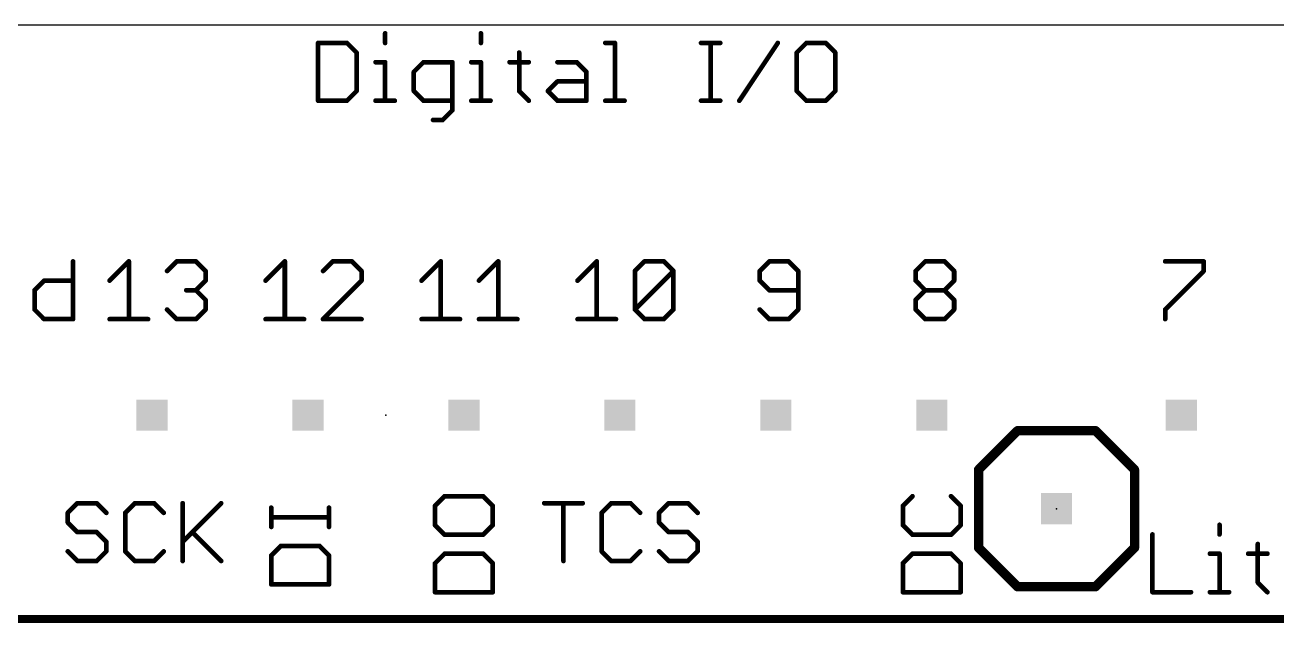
# Model space of a CAD drawing. Extents: x -6.2 to 68.6, y -7.7 to 53.3.
# Drawn here: x 26.89 to 47.28, y 43.61 to 53.34 of the extents above; entities that cross this region are included whole.
import ezdxf

# ---------------------------------------------------------------- set-up
doc = ezdxf.new("R2010")
doc.units = 0
for name, color, linetype in [('20', 53, 'CONTINUOUS'), ('21', 253, 'CONTINUOUS'), ('23', 53, 'CONTINUOUS'), ('51', 253, 'CONTINUOUS')]:
    doc.layers.add(name, color=color, linetype=linetype)

# ---------------------------------------------------------------- blocks, each defined once
blk = doc.blocks.new('RECT')
blk.add_solid([(-0.5, -0.5), (0.5, -0.5), (-0.5, 0.5), (0.5, 0.5)])

msp = doc.modelspace()

# ---------------------------------------------------------------- linework, layer by layer
at = {"layer": '20'}
msp.add_line((64.516, 53.34), (0, 53.34), dxfattribs=at)
at = {"layer": '21'}
for points, const_width in [([(32.7724, 53.2055, 1), (32.7343, 53.2055)], 0.0381), ([(34.3316, 53.2055, 1), (34.2935, 53.2055)], 0.0381), ([(31.6802, 53.0487, 1), (31.6421, 53.0487)], 0.0381), ([(31.6611, 53.0678, 1), (31.6611, 53.0297)], 0.0381), ([(32.1449, 53.0622, 1), (32.1179, 53.0352)], 0.0381), ([(32.1314, 53.0297, 1), (32.1314, 53.0678)], 0.0381), ([(32.7343, 53.0487, 1), (32.7724, 53.0487)], 0.0381), ([(34.2935, 53.0487, 1), (34.3316, 53.0487)], 0.0381), ([(36.3387, 53.0678, 1), (36.3387, 53.0297)], 0.0381), ([(36.5145, 53.0487, 1), (36.4764, 53.0487)], 0.0381), ([(36.4955, 53.0297, 1), (36.4955, 53.0678)], 0.0381), ([(37.8979, 53.0678, 1), (37.8979, 53.0297)], 0.0381), ([(38.0737, 53.0487, 1), (38.0356, 53.0487)], 0.0381), ([(38.2114, 53.0297, 1), (38.2114, 53.0678)], 0.0381), ([(39.1645, 53.0381, 1), (39.1328, 53.0593)], 0.0381), ([(39.6138, 53.0678, 1), (39.6138, 53.0297)], 0.0381), ([(39.6273, 53.0352, 1), (39.6004, 53.0622)], 0.0381), ([(39.9409, 53.0622, 1), (39.9139, 53.0352)], 0.0381), ([(39.9274, 53.0297, 1), (39.9274, 53.0678)], 0.0381), ([(32.3072, 52.8919, 1), (32.2691, 52.8919)], 0.0381), ([(32.2747, 52.8785, 1), (32.3016, 52.9054)], 0.0381), ([(34.9553, 52.8919, 1), (34.9172, 52.8919)], 0.0381), ([(39.4761, 52.8919, 1), (39.438, 52.8919)], 0.0381), ([(39.4436, 52.9054, 1), (39.4706, 52.8785)], 0.0381), ([(40.1032, 52.8919, 1), (40.0651, 52.8919)], 0.0381), ([(40.0707, 52.8785, 1), (40.0976, 52.9054)], 0.0381), ([(32.5966, 52.7542, 1), (32.5966, 52.7161)], 0.0381), ([(32.7724, 52.7352, 1), (32.7343, 52.7352)], 0.0381), ([(32.7534, 52.7161, 1), (32.7534, 52.7542)], 0.0381), ([(33.2393, 52.5784, 1), (33.2012, 52.5784)], 0.0381), ([(33.2068, 52.5919, 1), (33.2338, 52.5649)], 0.0381), ([(33.3771, 52.7542, 1), (33.3771, 52.7161)], 0.0381), ([(33.3905, 52.7217, 1), (33.3636, 52.7486)], 0.0381), ([(33.8664, 52.7352, 1), (33.8283, 52.7352)], 0.0381), ([(33.8474, 52.7161, 1), (33.8474, 52.7542)], 0.0381), ([(34.1558, 52.7542, 1), (34.1558, 52.7161)], 0.0381), ([(34.3316, 52.7352, 1), (34.2935, 52.7352)], 0.0381), ([(34.3126, 52.7161, 1), (34.3126, 52.7542)], 0.0381), ([(34.7795, 52.7542, 1), (34.7795, 52.7161)], 0.0381), ([(35.093, 52.7161, 1), (35.093, 52.7542)], 0.0381), ([(35.5599, 52.7542, 1), (35.5599, 52.7161)], 0.0381), ([(35.8869, 52.7486, 1), (35.86, 52.7217)], 0.0381), ([(35.8735, 52.7161, 1), (35.8735, 52.7542)], 0.0381), ([(36.0493, 52.5784, 1), (36.0112, 52.5784)], 0.0381), ([(36.0168, 52.5649, 1), (36.0437, 52.5919)], 0.0381), ([(35.5599, 52.4407, 1), (35.5599, 52.4026)], 0.0381), ([(35.5734, 52.4082, 1), (35.5465, 52.4351)], 0.0381), ([(36.0302, 52.4026, 1), (36.0302, 52.4407)], 0.0381), ([(32.2691, 52.2649, 1), (32.3072, 52.2649)], 0.0381), ([(32.3016, 52.2514, 1), (32.2747, 52.2783)], 0.0381), ([(33.2338, 52.2783, 1), (33.2068, 52.2514)], 0.0381), ([(33.2012, 52.2649, 1), (33.2393, 52.2649)], 0.0381), ([(34.9497, 52.2783, 1), (34.9228, 52.2514)], 0.0381), ([(34.9172, 52.2649, 1), (34.9553, 52.2649)], 0.0381), ([(35.4166, 52.2783, 1), (35.3897, 52.2514)], 0.0381), ([(35.3897, 52.2783, 1), (35.4166, 52.2514)], 0.0381), ([(39.4706, 52.2783, 1), (39.4436, 52.2514)], 0.0381), ([(39.438, 52.2649, 1), (39.4761, 52.2649)], 0.0381), ([(40.0651, 52.2649, 1), (40.1032, 52.2649)], 0.0381), ([(40.0976, 52.2514, 1), (40.0707, 52.2783)], 0.0381), ([(31.6611, 52.1272, 1), (31.6611, 52.0891)], 0.0381), ([(31.6421, 52.1081, 1), (31.6802, 52.1081)], 0.0381), ([(32.1179, 52.1216, 1), (32.1449, 52.0946)], 0.0381), ([(32.1314, 52.0891, 1), (32.1314, 52.1272)], 0.0381), ([(32.5966, 52.1272, 1), (32.5966, 52.0891)], 0.0381), ([(32.7343, 52.1081, 1), (32.7724, 52.1081)], 0.0381), ([(32.9102, 52.0891, 1), (32.9102, 52.1272)], 0.0381), ([(33.3771, 52.1272, 1), (33.3771, 52.0891)], 0.0381), ([(33.3636, 52.0946, 1), (33.3905, 52.1216)], 0.0381), ([(33.8474, 52.0891, 1), (33.8474, 52.1272)], 0.0381), ([(34.1558, 52.1272, 1), (34.1558, 52.0891)], 0.0381), ([(34.2935, 52.1081, 1), (34.3316, 52.1081)], 0.0381), ([(34.4693, 52.0891, 1), (34.4693, 52.1272)], 0.0381), ([(35.0796, 52.0946, 1), (35.1065, 52.1216)], 0.0381), ([(35.5599, 52.1272, 1), (35.5599, 52.0891)], 0.0381), ([(35.5465, 52.0946, 1), (35.5734, 52.1216)], 0.0381), ([(36.0112, 52.1081, 1), (36.0493, 52.1081)], 0.0381), ([(36.0302, 52.0891, 1), (36.0302, 52.1272)], 0.0381), ([(36.3387, 52.1272, 1), (36.3387, 52.0891)], 0.0381), ([(36.4764, 52.1081, 1), (36.5145, 52.1081)], 0.0381), ([(36.6522, 52.0891, 1), (36.6522, 52.1272)], 0.0381), ([(37.8979, 52.1272, 1), (37.8979, 52.0891)], 0.0381), ([(38.0356, 52.1081, 1), (38.0737, 52.1081)], 0.0381), ([(38.2114, 52.0891, 1), (38.2114, 52.1272)], 0.0381), ([(38.5057, 52.1187, 1), (38.5374, 52.0975)], 0.0381), ([(39.6138, 52.1272, 1), (39.6138, 52.0891)], 0.0381), ([(39.6004, 52.0946, 1), (39.6273, 52.1216)], 0.0381), ([(39.9139, 52.1216, 1), (39.9409, 52.0946)], 0.0381), ([(39.9274, 52.0891, 1), (39.9274, 52.1272)], 0.0381), ([(33.5338, 51.8136, 1), (33.5338, 51.7755)], 0.0381), ([(33.6771, 51.808, 1), (33.7041, 51.7811)], 0.0381), ([(33.6906, 51.7755, 1), (33.6906, 51.8136)], 0.0381), ([(33.8283, 51.9513, 1), (33.8664, 51.9513)], 0.0381), ([(33.8608, 51.9379, 1), (33.8339, 51.9648)], 0.0381), ([(27.6887, 49.4927, 1), (27.6506, 49.4927)], 0.0381), ([(28.5986, 49.4927, 1), (28.5605, 49.4927)], 0.0381), ([(28.5931, 49.4792, 1), (28.5661, 49.5062)], 0.0381), ([(29.1881, 49.3494, 1), (29.2151, 49.3225)], 0.0381), ([(29.3583, 49.5118, 1), (29.3583, 49.4737)], 0.0381), ([(29.3718, 49.4792, 1), (29.3449, 49.5062)], 0.0381), ([(29.6854, 49.5062, 1), (29.6584, 49.4792)], 0.0381), ([(29.6719, 49.4737, 1), (29.6719, 49.5118)], 0.0381), ([(29.8477, 49.3359, 1), (29.8096, 49.3359)], 0.0381), ([(29.8152, 49.3225, 1), (29.8421, 49.3494)], 0.0381), ([(31.1386, 49.4927, 1), (31.1005, 49.4927)], 0.0381), ([(31.1331, 49.4792, 1), (31.1061, 49.5062)], 0.0381), ([(31.7281, 49.3494, 1), (31.7551, 49.3225)], 0.0381), ([(31.8983, 49.5118, 1), (31.8983, 49.4737)], 0.0381), ([(31.9118, 49.4792, 1), (31.8849, 49.5062)], 0.0381), ([(32.2254, 49.5062, 1), (32.1984, 49.4792)], 0.0381), ([(32.2119, 49.4737, 1), (32.2119, 49.5118)], 0.0381), ([(32.3877, 49.3359, 1), (32.3496, 49.3359)], 0.0381), ([(32.3552, 49.3225, 1), (32.3821, 49.3494)], 0.0381), ([(33.6786, 49.4927, 1), (33.6405, 49.4927)], 0.0381), ([(33.6731, 49.4792, 1), (33.6461, 49.5062)], 0.0381), ([(34.6142, 49.4927, 1), (34.5761, 49.4927)], 0.0381), ([(34.6086, 49.4792, 1), (34.5816, 49.5062)], 0.0381), ([(36.2186, 49.4927, 1), (36.1805, 49.4927)], 0.0381), ([(36.2131, 49.4792, 1), (36.1861, 49.5062)], 0.0381), ([(36.8406, 49.3359, 1), (36.8025, 49.3359)], 0.0381), ([(36.8081, 49.3494, 1), (36.8351, 49.3225)], 0.0381), ([(36.9783, 49.5118, 1), (36.9783, 49.4737)], 0.0381), ([(36.9918, 49.4792, 1), (36.9649, 49.5062)], 0.0381), ([(37.3054, 49.5062, 1), (37.2784, 49.4792)], 0.0381), ([(37.2919, 49.4737, 1), (37.2919, 49.5118)], 0.0381), ([(37.4677, 49.3359, 1), (37.4296, 49.3359)], 0.0381), ([(37.4621, 49.3225, 1), (37.4352, 49.3494)], 0.0381), ([(37.4352, 49.3225, 1), (37.4621, 49.3494)], 0.0381), ([(38.8726, 49.3359, 1), (38.8345, 49.3359)], 0.0381), ([(38.8401, 49.3494, 1), (38.8671, 49.3225)], 0.0381), ([(39.0103, 49.5118, 1), (39.0103, 49.4737)], 0.0381), ([(39.0238, 49.4792, 1), (38.9969, 49.5062)], 0.0381), ([(39.3374, 49.5062, 1), (39.3104, 49.4792)], 0.0381), ([(39.3239, 49.4737, 1), (39.3239, 49.5118)], 0.0381), ([(39.4997, 49.3359, 1), (39.4616, 49.3359)], 0.0381), ([(39.4672, 49.3225, 1), (39.4941, 49.3494)], 0.0381), ([(41.4126, 49.3359, 1), (41.3745, 49.3359)], 0.0381), ([(41.3801, 49.3494, 1), (41.4071, 49.3225)], 0.0381), ([(41.5503, 49.5118, 1), (41.5503, 49.4737)], 0.0381), ([(41.5638, 49.4792, 1), (41.5369, 49.5062)], 0.0381), ([(41.8774, 49.5062, 1), (41.8504, 49.4792)], 0.0381), ([(41.8639, 49.4737, 1), (41.8639, 49.5118)], 0.0381), ([(42.0397, 49.3359, 1), (42.0016, 49.3359)], 0.0381), ([(42.0072, 49.3225, 1), (42.0341, 49.3494)], 0.0381), ([(45.4576, 49.5118, 1), (45.4576, 49.4737)], 0.0381), ([(46.1037, 49.4927, 1), (46.0656, 49.4927)], 0.0381), ([(46.0656, 49.3359, 1), (46.1037, 49.3359)], 0.0381), ([(46.0981, 49.3225, 1), (46.0712, 49.3494)], 0.0381), ([(46.0847, 49.4737, 1), (46.0847, 49.5118)], 0.0381), ([(27.1993, 49.1982, 1), (27.1993, 49.1601)], 0.0381), ([(27.2128, 49.1657, 1), (27.1859, 49.1926)], 0.0381), ([(27.6697, 49.1601, 1), (27.6697, 49.1982)], 0.0381), ([(28.2526, 49.1926, 1), (28.2795, 49.1657)], 0.0381), ([(29.8096, 49.1792, 1), (29.8477, 49.1792)], 0.0381), ([(29.8421, 49.1657, 1), (29.8152, 49.1926)], 0.0381), ([(30.7926, 49.1926, 1), (30.8195, 49.1657)], 0.0381), ([(32.3496, 49.1792, 1), (32.3877, 49.1792)], 0.0381), ([(32.3821, 49.1657, 1), (32.3552, 49.1926)], 0.0381), ([(33.3326, 49.1926, 1), (33.3595, 49.1657)], 0.0381), ([(34.2681, 49.1926, 1), (34.2951, 49.1657)], 0.0381), ([(35.8726, 49.1926, 1), (35.8995, 49.1657)], 0.0381), ([(38.8345, 49.1792, 1), (38.8726, 49.1792)], 0.0381), ([(38.8671, 49.1926, 1), (38.8401, 49.1657)], 0.0381), ([(41.3745, 49.1792, 1), (41.4126, 49.1792)], 0.0381), ([(41.4071, 49.1926, 1), (41.3801, 49.1657)], 0.0381), ([(42.0016, 49.1792, 1), (42.0397, 49.1792)], 0.0381), ([(42.0341, 49.1657, 1), (42.0072, 49.1926)], 0.0381), ([(27.0616, 49.0224, 1), (27.0235, 49.0224)], 0.0381), ([(27.0291, 49.0359, 1), (27.0561, 49.0089)], 0.0381), ([(29.5151, 49.0415, 1), (29.5151, 49.0034)], 0.0381), ([(29.6854, 49.0359, 1), (29.6584, 49.0089)], 0.0381), ([(29.6584, 49.0359, 1), (29.6854, 49.0089)], 0.0381), ([(29.6719, 49.0034, 1), (29.6719, 49.0415)], 0.0381), ([(39.0103, 49.0415, 1), (39.0103, 49.0034)], 0.0381), ([(38.9969, 49.0089, 1), (39.0238, 49.0359)], 0.0381), ([(39.4807, 49.0034, 1), (39.4807, 49.0415)], 0.0381), ([(41.5503, 49.0415, 1), (41.5503, 49.0034)], 0.0381), ([(41.5638, 49.0089, 1), (41.5369, 49.0359)], 0.0381), ([(41.5369, 49.0089, 1), (41.5638, 49.0359)], 0.0381), ([(41.8774, 49.0359, 1), (41.8504, 49.0089)], 0.0381), ([(41.8504, 49.0359, 1), (41.8774, 49.0089)], 0.0381), ([(41.8639, 49.0034, 1), (41.8639, 49.0415)], 0.0381), ([(27.0561, 48.7223, 1), (27.0291, 48.6954)], 0.0381), ([(29.2151, 48.7223, 1), (29.1881, 48.6954)], 0.0381), ([(29.8477, 48.8656, 1), (29.8096, 48.8656)], 0.0381), ([(29.8152, 48.8522, 1), (29.8421, 48.8791)], 0.0381), ([(29.8421, 48.6954, 1), (29.8152, 48.7223)], 0.0381), ([(36.8351, 48.7223, 1), (36.8081, 48.6954)], 0.0381), ([(36.8081, 48.7223, 1), (36.8351, 48.6954)], 0.0381), ([(37.4621, 48.6954, 1), (37.4352, 48.7223)], 0.0381), ([(38.8671, 48.7223, 1), (38.8401, 48.6954)], 0.0381), ([(39.4941, 48.6954, 1), (39.4672, 48.7223)], 0.0381), ([(41.4126, 48.8656, 1), (41.3745, 48.8656)], 0.0381), ([(41.3801, 48.8791, 1), (41.4071, 48.8522)], 0.0381), ([(41.4071, 48.7223, 1), (41.3801, 48.6954)], 0.0381), ([(42.0397, 48.8656, 1), (42.0016, 48.8656)], 0.0381), ([(42.0072, 48.8522, 1), (42.0341, 48.8791)], 0.0381), ([(42.0341, 48.6954, 1), (42.0072, 48.7223)], 0.0381), ([(45.4766, 48.7089, 1), (45.4385, 48.7089)], 0.0381), ([(45.4441, 48.7223, 1), (45.4711, 48.6954)], 0.0381), ([(27.0235, 48.7089, 1), (27.0616, 48.7089)], 0.0381), ([(27.1993, 48.5712, 1), (27.1993, 48.5331)], 0.0381), ([(27.1859, 48.5386, 1), (27.2128, 48.5656)], 0.0381), ([(27.6506, 48.5521, 1), (27.6887, 48.5521)], 0.0381), ([(27.6697, 48.5331, 1), (27.6697, 48.5712)], 0.0381), ([(28.2661, 48.5712, 1), (28.2661, 48.5331)], 0.0381), ([(28.5605, 48.5521, 1), (28.5986, 48.5521)], 0.0381), ([(28.8931, 48.5331, 1), (28.8931, 48.5712)], 0.0381), ([(29.3583, 48.5712, 1), (29.3583, 48.5331)], 0.0381), ([(29.3449, 48.5386, 1), (29.3718, 48.5656)], 0.0381), ([(29.6584, 48.5656, 1), (29.6854, 48.5386)], 0.0381), ([(29.6719, 48.5331, 1), (29.6719, 48.5712)], 0.0381), ([(29.8096, 48.7089, 1), (29.8477, 48.7089)], 0.0381), ([(30.8061, 48.5712, 1), (30.8061, 48.5331)], 0.0381), ([(31.1005, 48.5521, 1), (31.1386, 48.5521)], 0.0381), ([(31.4331, 48.5331, 1), (31.4331, 48.5712)], 0.0381), ([(31.7416, 48.5712, 1), (31.7416, 48.5331)], 0.0381), ([(31.7281, 48.5656, 1), (31.7551, 48.5386)], 0.0381), ([(32.3687, 48.5331, 1), (32.3687, 48.5712)], 0.0381), ([(33.3461, 48.5712, 1), (33.3461, 48.5331)], 0.0381), ([(33.6405, 48.5521, 1), (33.6786, 48.5521)], 0.0381), ([(33.9731, 48.5331, 1), (33.9731, 48.5712)], 0.0381), ([(34.2816, 48.5712, 1), (34.2816, 48.5331)], 0.0381), ([(34.5761, 48.5521, 1), (34.6142, 48.5521)], 0.0381), ([(34.9087, 48.5331, 1), (34.9087, 48.5712)], 0.0381), ([(35.8861, 48.5712, 1), (35.8861, 48.5331)], 0.0381), ([(36.1805, 48.5521, 1), (36.2186, 48.5521)], 0.0381), ([(36.5131, 48.5331, 1), (36.5131, 48.5712)], 0.0381), ([(36.8025, 48.7089, 1), (36.8406, 48.7089)], 0.0381), ([(36.9783, 48.5712, 1), (36.9783, 48.5331)], 0.0381), ([(36.9649, 48.5386, 1), (36.9918, 48.5656)], 0.0381), ([(37.2784, 48.5656, 1), (37.3054, 48.5386)], 0.0381), ([(37.2919, 48.5331, 1), (37.2919, 48.5712)], 0.0381), ([(37.4296, 48.7089, 1), (37.4677, 48.7089)], 0.0381), ([(39.0103, 48.5712, 1), (39.0103, 48.5331)], 0.0381), ([(38.9969, 48.5386, 1), (39.0238, 48.5656)], 0.0381), ([(39.3104, 48.5656, 1), (39.3374, 48.5386)], 0.0381), ([(39.3239, 48.5331, 1), (39.3239, 48.5712)], 0.0381), ([(39.4616, 48.7089, 1), (39.4997, 48.7089)], 0.0381), ([(41.3745, 48.7089, 1), (41.4126, 48.7089)], 0.0381), ([(41.5503, 48.5712, 1), (41.5503, 48.5331)], 0.0381), ([(41.5369, 48.5386, 1), (41.5638, 48.5656)], 0.0381), ([(41.8504, 48.5656, 1), (41.8774, 48.5386)], 0.0381), ([(41.8639, 48.5331, 1), (41.8639, 48.5712)], 0.0381), ([(42.0016, 48.7089, 1), (42.0397, 48.7089)], 0.0381), ([(45.4385, 48.5521, 1), (45.4766, 48.5521)], 0.0381), ([(43.053, 46.7741, 1), (43.053, 46.6979)], 0.0762), ([(43.0799, 46.7091, 1), (43.0261, 46.7629)], 0.0762), ([(44.3499, 46.7629, 1), (44.2961, 46.7091)], 0.0762), ([(44.323, 46.6979, 1), (44.323, 46.7741)], 0.0762), ([(42.4561, 46.101, 1), (42.3799, 46.101)], 0.0762), ([(42.3911, 46.1279, 1), (42.4449, 46.0741)], 0.0762), ([(44.9961, 46.101, 1), (44.9199, 46.101)], 0.0762), ([(44.9311, 46.0741, 1), (44.9849, 46.1279)], 0.0762), ([(33.7221, 45.6887, 1), (33.7221, 45.6506)], 0.0381), ([(33.7355, 45.6562, 1), (33.7086, 45.6832)], 0.0381), ([(34.3626, 45.6832, 1), (34.3357, 45.6562)], 0.0381), ([(34.3491, 45.6506, 1), (34.3491, 45.6887)], 0.0381), ([(41.3555, 45.6562, 1), (41.3286, 45.6832)], 0.0381), ([(41.9826, 45.6832, 1), (41.9557, 45.6562)], 0.0381), ([(27.7413, 45.5748, 1), (27.7413, 45.5367)], 0.0381), ([(27.7548, 45.5422, 1), (27.7278, 45.5692)], 0.0381), ([(28.0683, 45.5692, 1), (28.0414, 45.5422)], 0.0381), ([(28.0548, 45.5367, 1), (28.0548, 45.5748)], 0.0381), ([(28.6768, 45.5748, 1), (28.6768, 45.5367)], 0.0381), ([(28.6903, 45.5422, 1), (28.6634, 45.5692)], 0.0381), ([(29.0038, 45.5692, 1), (28.9769, 45.5422)], 0.0381), ([(28.9904, 45.5367, 1), (28.9904, 45.5748)], 0.0381), ([(29.4746, 45.5557, 1), (29.4365, 45.5557)], 0.0381), ([(30.0961, 45.5422, 1), (30.0692, 45.5692)], 0.0381), ([(30.9173, 45.4832, 1), (30.8792, 45.4832)], 0.0381), ([(31.858, 45.4832, 1), (31.8199, 45.4832)], 0.0381), ([(33.5843, 45.5129, 1), (33.5462, 45.5129)], 0.0381), ([(33.5518, 45.5264, 1), (33.5788, 45.4994)], 0.0381), ([(34.525, 45.5129, 1), (34.4869, 45.5129)], 0.0381), ([(34.4924, 45.4994, 1), (34.5194, 45.5264)], 0.0381), ([(35.3441, 45.5748, 1), (35.3441, 45.5367)], 0.0381), ([(35.6767, 45.5557, 1), (35.6386, 45.5557)], 0.0381), ([(35.9712, 45.5367, 1), (35.9712, 45.5748)], 0.0381), ([(36.4364, 45.5748, 1), (36.4364, 45.5367)], 0.0381), ([(36.4499, 45.5422, 1), (36.4229, 45.5692)], 0.0381), ([(36.7634, 45.5692, 1), (36.7364, 45.5422)], 0.0381), ([(36.7499, 45.5367, 1), (36.7499, 45.5748)], 0.0381), ([(37.3719, 45.5748, 1), (37.3719, 45.5367)], 0.0381), ([(37.3854, 45.5422, 1), (37.3584, 45.5692)], 0.0381), ([(37.6989, 45.5692, 1), (37.672, 45.5422)], 0.0381), ([(37.6854, 45.5367, 1), (37.6854, 45.5748)], 0.0381), ([(41.2043, 45.5129, 1), (41.1662, 45.5129)], 0.0381), ([(41.1718, 45.5264, 1), (41.1988, 45.4994)], 0.0381), ([(42.145, 45.5129, 1), (42.1069, 45.5129)], 0.0381), ([(42.1124, 45.4994, 1), (42.1394, 45.5264)], 0.0381), ([(27.6036, 45.3989, 1), (27.5655, 45.3989)], 0.0381), ([(27.5711, 45.4124, 1), (27.598, 45.3855)], 0.0381), ([(27.598, 45.2556, 1), (27.5711, 45.2287)], 0.0381), ([(28.1981, 45.3855, 1), (28.2251, 45.4124)], 0.0381), ([(28.5391, 45.3989, 1), (28.501, 45.3989)], 0.0381), ([(28.5066, 45.4124, 1), (28.5335, 45.3855)], 0.0381), ([(29.1337, 45.3855, 1), (29.1606, 45.4124)], 0.0381), ([(30.8983, 45.3454, 1), (30.8983, 45.3073)], 0.0381), ([(31.8389, 45.3073, 1), (31.8389, 45.3454)], 0.0381), ([(36.2987, 45.3989, 1), (36.2606, 45.3989)], 0.0381), ([(36.2661, 45.4124, 1), (36.2931, 45.3855)], 0.0381), ([(36.8932, 45.3855, 1), (36.9202, 45.4124)], 0.0381), ([(37.2342, 45.3989, 1), (37.1961, 45.3989)], 0.0381), ([(37.2017, 45.4124, 1), (37.2286, 45.3855)], 0.0381), ([(37.2286, 45.2556, 1), (37.2017, 45.2287)], 0.0381), ([(37.8287, 45.3855, 1), (37.8557, 45.4124)], 0.0381), ([(27.5655, 45.2422, 1), (27.6036, 45.2422)], 0.0381), ([(27.7413, 45.1044, 1), (27.7413, 45.0663)], 0.0381), ([(27.7278, 45.0719, 1), (27.7548, 45.0989)], 0.0381), ([(28.0683, 45.0989, 1), (28.0414, 45.0719)], 0.0381), ([(28.0548, 45.0663, 1), (28.0548, 45.1044)], 0.0381), ([(29.6258, 45.0989, 1), (29.5989, 45.0719)], 0.0381), ([(30.8792, 45.1696, 1), (30.9173, 45.1696)], 0.0381), ([(31.8199, 45.1696, 1), (31.858, 45.1696)], 0.0381), ([(33.5462, 45.1994, 1), (33.5843, 45.1994)], 0.0381), ([(33.5788, 45.2129, 1), (33.5518, 45.1859)], 0.0381), ([(33.7221, 45.0617, 1), (33.7221, 45.0236)], 0.0381), ([(33.7086, 45.0291, 1), (33.7355, 45.0561)], 0.0381), ([(34.3357, 45.0561, 1), (34.3626, 45.0291)], 0.0381), ([(34.3491, 45.0236, 1), (34.3491, 45.0617)], 0.0381), ([(34.4869, 45.1994, 1), (34.525, 45.1994)], 0.0381), ([(34.5194, 45.1859, 1), (34.4924, 45.2129)], 0.0381), ([(37.1961, 45.2422, 1), (37.2342, 45.2422)], 0.0381), ([(37.3719, 45.1044, 1), (37.3719, 45.0663)], 0.0381), ([(37.3584, 45.0719, 1), (37.3854, 45.0989)], 0.0381), ([(37.6989, 45.0989, 1), (37.672, 45.0719)], 0.0381), ([(37.6854, 45.0663, 1), (37.6854, 45.1044)], 0.0381), ([(41.1988, 45.2129, 1), (41.1718, 45.1859)], 0.0381), ([(41.1662, 45.1994, 1), (41.2043, 45.1994)], 0.0381), ([(41.3421, 45.0617, 1), (41.3421, 45.0236)], 0.0381), ([(41.3286, 45.0291, 1), (41.3555, 45.0561)], 0.0381), ([(41.9557, 45.0561, 1), (41.9826, 45.0291)], 0.0381), ([(41.9691, 45.0236, 1), (41.9691, 45.0617)], 0.0381), ([(42.1069, 45.1994, 1), (42.145, 45.1994)], 0.0381), ([(42.1394, 45.1859, 1), (42.1124, 45.2129)], 0.0381), ([(45.2692, 45.0477, 1), (45.2311, 45.0477)], 0.0381), ([(46.3614, 45.2045, 1), (46.3233, 45.2045)], 0.0381), ([(46.3233, 45.0477, 1), (46.3614, 45.0477)], 0.0381), ([(28.2307, 44.9286, 1), (28.1926, 44.9286)], 0.0381), ([(28.1981, 44.9152, 1), (28.2251, 44.9421)], 0.0381), ([(29.4421, 44.9421, 1), (29.4691, 44.9152)], 0.0381), ([(31.0551, 44.8802, 1), (31.0551, 44.8421)], 0.0381), ([(31.0685, 44.8477, 1), (31.0416, 44.8746)], 0.0381), ([(31.6956, 44.8746, 1), (31.6687, 44.8477)], 0.0381), ([(31.6821, 44.8421, 1), (31.6821, 44.8802)], 0.0381), ([(37.8613, 44.9286, 1), (37.8232, 44.9286)], 0.0381), ([(37.8287, 44.9152, 1), (37.8557, 44.9421)], 0.0381), ([(42.3799, 44.831, 1), (42.4561, 44.831)], 0.0762), ([(42.4449, 44.8579, 1), (42.3911, 44.8041)], 0.0762), ([(44.9199, 44.831, 1), (44.9961, 44.831)], 0.0762), ([(44.9849, 44.8041, 1), (44.9311, 44.8579)], 0.0762), ([(46.9851, 44.8909, 1), (46.947, 44.8909)], 0.0381), ([(27.598, 44.7853, 1), (27.5711, 44.7584)], 0.0381), ([(27.7413, 44.6342, 1), (27.7413, 44.5961)], 0.0381), ([(28.0548, 44.5961, 1), (28.0548, 44.6342)], 0.0381), ([(28.1926, 44.7719, 1), (28.2307, 44.7719)], 0.0381), ([(28.2251, 44.7584, 1), (28.1981, 44.7853)], 0.0381), ([(28.5335, 44.7853, 1), (28.5066, 44.7584)], 0.0381), ([(28.501, 44.7719, 1), (28.5391, 44.7719)], 0.0381), ([(28.6768, 44.6342, 1), (28.6768, 44.5961)], 0.0381), ([(28.9904, 44.5961, 1), (28.9904, 44.6342)], 0.0381), ([(29.1606, 44.7584, 1), (29.1337, 44.7853)], 0.0381), ([(30.9173, 44.7044, 1), (30.8792, 44.7044)], 0.0381), ([(30.8848, 44.7179, 1), (30.9118, 44.6909)], 0.0381), ([(31.858, 44.7044, 1), (31.8199, 44.7044)], 0.0381), ([(31.8254, 44.6909, 1), (31.8524, 44.7179)], 0.0381), ([(33.7221, 44.7532, 1), (33.7221, 44.7151)], 0.0381), ([(33.7355, 44.7207, 1), (33.7086, 44.7476)], 0.0381), ([(34.3626, 44.7476, 1), (34.3357, 44.7207)], 0.0381), ([(34.3491, 44.7151, 1), (34.3491, 44.7532)], 0.0381), ([(36.2931, 44.7853, 1), (36.2661, 44.7584)], 0.0381), ([(36.2606, 44.7719, 1), (36.2987, 44.7719)], 0.0381), ([(36.4364, 44.6342, 1), (36.4364, 44.5961)], 0.0381), ([(36.7499, 44.5961, 1), (36.7499, 44.6342)], 0.0381), ([(36.9202, 44.7584, 1), (36.8932, 44.7853)], 0.0381), ([(37.2286, 44.7853, 1), (37.2017, 44.7584)], 0.0381), ([(37.3719, 44.6342, 1), (37.3719, 44.5961)], 0.0381), ([(37.6854, 44.5961, 1), (37.6854, 44.6342)], 0.0381), ([(37.8232, 44.7719, 1), (37.8613, 44.7719)], 0.0381), ([(37.8557, 44.7584, 1), (37.8287, 44.7853)], 0.0381), ([(41.3421, 44.7532, 1), (41.3421, 44.7151)], 0.0381), ([(41.3555, 44.7207, 1), (41.3286, 44.7476)], 0.0381), ([(41.9826, 44.7476, 1), (41.9557, 44.7207)], 0.0381), ([(41.9691, 44.7151, 1), (41.9691, 44.7532)], 0.0381), ([(46.1856, 44.7532, 1), (46.1856, 44.7151)], 0.0381), ([(46.3614, 44.7342, 1), (46.3233, 44.7342)], 0.0381), ([(46.3424, 44.7151, 1), (46.3424, 44.7532)], 0.0381), ([(46.8093, 44.7532, 1), (46.8093, 44.7151)], 0.0381), ([(47.1228, 44.7151, 1), (47.1228, 44.7532)], 0.0381), ([(27.7278, 44.6016, 1), (27.7548, 44.6286)], 0.0381), ([(28.0414, 44.6286, 1), (28.0683, 44.6016)], 0.0381), ([(28.6634, 44.6016, 1), (28.6903, 44.6286)], 0.0381), ([(28.9769, 44.6286, 1), (29.0038, 44.6016)], 0.0381), ([(29.4365, 44.6151, 1), (29.4746, 44.6151)], 0.0381), ([(30.0692, 44.6016, 1), (30.0961, 44.6286)], 0.0381), ([(33.5843, 44.5774, 1), (33.5462, 44.5774)], 0.0381), ([(33.5518, 44.5909, 1), (33.5788, 44.5639)], 0.0381), ([(34.525, 44.5774, 1), (34.4869, 44.5774)], 0.0381), ([(34.4924, 44.5639, 1), (34.5194, 44.5909)], 0.0381), ([(35.6386, 44.6151, 1), (35.6767, 44.6151)], 0.0381), ([(36.4229, 44.6016, 1), (36.4499, 44.6286)], 0.0381), ([(36.7364, 44.6286, 1), (36.7634, 44.6016)], 0.0381), ([(37.3584, 44.6016, 1), (37.3854, 44.6286)], 0.0381), ([(37.672, 44.6286, 1), (37.6989, 44.6016)], 0.0381), ([(41.2043, 44.5774, 1), (41.1662, 44.5774)], 0.0381), ([(41.1718, 44.5909, 1), (41.1988, 44.5639)], 0.0381), ([(42.145, 44.5774, 1), (42.1069, 44.5774)], 0.0381), ([(42.1124, 44.5639, 1), (42.1394, 44.5909)], 0.0381), ([(30.8983, 44.2532, 1), (30.8983, 44.2151)], 0.0381), ([(30.8792, 44.2341, 1), (30.9173, 44.2341)], 0.0381), ([(31.8199, 44.2341, 1), (31.858, 44.2341)], 0.0381), ([(31.8389, 44.2151, 1), (31.8389, 44.2532)], 0.0381), ([(43.053, 44.2341, 1), (43.053, 44.1579)], 0.0762), ([(43.0261, 44.1691, 1), (43.0799, 44.2229)], 0.0762), ([(44.2961, 44.2229, 1), (44.3499, 44.1691)], 0.0762), ([(44.323, 44.1579, 1), (44.323, 44.2341)], 0.0762), ([(46.9795, 44.2773, 1), (46.9526, 44.2504)], 0.0381), ([(46.947, 44.2639, 1), (46.9851, 44.2639)], 0.0381), ([(33.5462, 44.1071, 1), (33.5843, 44.1071)], 0.0381), ([(33.5653, 44.1262, 1), (33.5653, 44.0881)], 0.0381), ([(34.4869, 44.1071, 1), (34.525, 44.1071)], 0.0381), ([(34.5059, 44.0881, 1), (34.5059, 44.1262)], 0.0381), ([(41.1853, 44.1262, 1), (41.1853, 44.0881)], 0.0381), ([(41.1662, 44.1071, 1), (41.2043, 44.1071)], 0.0381), ([(42.1069, 44.1071, 1), (42.145, 44.1071)], 0.0381), ([(42.1259, 44.0881, 1), (42.1259, 44.1262)], 0.0381), ([(45.2501, 44.1262, 1), (45.2501, 44.0881)], 0.0381), ([(45.2311, 44.1071, 1), (45.2692, 44.1071)], 0.0381), ([(45.8772, 44.0881, 1), (45.8772, 44.1262)], 0.0381), ([(46.1856, 44.1262, 1), (46.1856, 44.0881)], 0.0381), ([(46.3233, 44.1071, 1), (46.3614, 44.1071)], 0.0381), ([(46.4992, 44.0881, 1), (46.4992, 44.1262)], 0.0381), ([(47.1094, 44.0936, 1), (47.1363, 44.1206)], 0.0381)]:
    msp.add_lwpolyline(points, format="xyb", dxfattribs=dict(at, const_width=const_width))
for points, const_width in [([(32.7534, 53.2055), (32.7534, 53.0487)], 0.0762), ([(34.3126, 53.2055), (34.3126, 53.0487)], 0.0762), ([(31.6611, 53.0487), (31.6611, 52.1081)], 0.0762), ([(32.1314, 53.0487), (31.6611, 53.0487)], 0.0762), ([(32.2882, 52.8919), (32.1314, 53.0487)], 0.0762), ([(36.3387, 53.0487), (36.4955, 53.0487)], 0.0762), ([(36.4955, 53.0487), (36.4955, 52.1081)], 0.0762), ([(37.8979, 53.0487), (38.2114, 53.0487)], 0.0762), ([(38.0547, 52.1081), (38.0547, 53.0487)], 0.0762), ([(38.5216, 52.1081), (39.1486, 53.0487)], 0.0762), ([(39.6138, 53.0487), (39.4571, 52.8919)], 0.0762), ([(39.9274, 53.0487), (39.6138, 53.0487)], 0.0762), ([(40.0842, 52.8919), (39.9274, 53.0487)], 0.0762), ([(32.2882, 52.2649), (32.2882, 52.8919)], 0.0762), ([(34.9363, 52.8919), (34.9363, 52.2649)], 0.0762), ([(39.4571, 52.8919), (39.4571, 52.2649)], 0.0762), ([(40.0842, 52.2649), (40.0842, 52.8919)], 0.0762), ([(32.5966, 52.7352), (32.7534, 52.7352)], 0.0762), ([(32.7534, 52.7352), (32.7534, 52.1081)], 0.0762), ([(33.3771, 52.7352), (33.2203, 52.5784)], 0.0762), ([(33.2203, 52.5784), (33.2203, 52.2649)], 0.0762), ([(33.8474, 52.7352), (33.3771, 52.7352)], 0.0762), ([(33.8474, 51.9513), (33.8474, 52.7352)], 0.0762), ([(34.1558, 52.7352), (34.3126, 52.7352)], 0.0762), ([(34.3126, 52.7352), (34.3126, 52.1081)], 0.0762), ([(34.7795, 52.7352), (35.093, 52.7352)], 0.0762), ([(35.5599, 52.7352), (35.8735, 52.7352)], 0.0762), ([(35.8735, 52.7352), (36.0302, 52.5784)], 0.0762), ([(36.0302, 52.5784), (36.0302, 52.1081)], 0.0762), ([(35.4032, 52.2649), (35.5599, 52.4216)], 0.0762), ([(35.5599, 52.4216), (36.0302, 52.4216)], 0.0762), ([(32.1314, 52.1081), (32.2882, 52.2649)], 0.0762), ([(33.2203, 52.2649), (33.3771, 52.1081)], 0.0762), ([(34.9363, 52.2649), (35.093, 52.1081)], 0.0762), ([(35.5599, 52.1081), (35.4032, 52.2649)], 0.0762), ([(39.4571, 52.2649), (39.6138, 52.1081)], 0.0762), ([(39.9274, 52.1081), (40.0842, 52.2649)], 0.0762), ([(31.6611, 52.1081), (32.1314, 52.1081)], 0.0762), ([(32.5966, 52.1081), (32.9102, 52.1081)], 0.0762), ([(33.3771, 52.1081), (33.8474, 52.1081)], 0.0762), ([(34.1558, 52.1081), (34.4693, 52.1081)], 0.0762), ([(36.0302, 52.1081), (35.5599, 52.1081)], 0.0762), ([(36.3387, 52.1081), (36.6522, 52.1081)], 0.0762), ([(37.8979, 52.1081), (38.2114, 52.1081)], 0.0762), ([(39.6138, 52.1081), (39.9274, 52.1081)], 0.0762), ([(33.5338, 51.7946), (33.6906, 51.7946)], 0.0762), ([(33.6906, 51.7946), (33.8474, 51.9513)], 0.0762), ([(27.6697, 49.4927), (27.6697, 48.5521)], 0.0762), ([(28.2661, 49.1792), (28.5796, 49.4927)], 0.0762), ([(28.5796, 49.4927), (28.5796, 48.5521)], 0.0762), ([(29.2016, 49.3359), (29.3583, 49.4927)], 0.0762), ([(29.3583, 49.4927), (29.6719, 49.4927)], 0.0762), ([(29.6719, 49.4927), (29.8286, 49.3359)], 0.0762), ([(29.8286, 49.3359), (29.8286, 49.1792)], 0.0762), ([(30.8061, 49.1792), (31.1196, 49.4927)], 0.0762), ([(31.1196, 49.4927), (31.1196, 48.5521)], 0.0762), ([(31.8983, 49.4927), (31.7416, 49.3359)], 0.0762), ([(32.2119, 49.4927), (31.8983, 49.4927)], 0.0762), ([(32.3687, 49.3359), (32.2119, 49.4927)], 0.0762), ([(32.3687, 49.1792), (32.3687, 49.3359)], 0.0762), ([(33.3461, 49.1792), (33.6596, 49.4927)], 0.0762), ([(33.6596, 49.4927), (33.6596, 48.5521)], 0.0762), ([(34.2816, 49.1792), (34.5951, 49.4927)], 0.0762), ([(34.5951, 49.4927), (34.5951, 48.5521)], 0.0762), ([(35.8861, 49.1792), (36.1996, 49.4927)], 0.0762), ([(36.1996, 49.4927), (36.1996, 48.5521)], 0.0762), ([(36.8216, 49.3359), (36.9783, 49.4927)], 0.0762), ([(36.8216, 48.7089), (36.8216, 49.3359)], 0.0762), ([(36.8216, 48.7089), (37.4487, 49.3359)], 0.0762), ([(36.9783, 49.4927), (37.2919, 49.4927)], 0.0762), ([(37.2919, 49.4927), (37.4487, 49.3359)], 0.0762), ([(37.4487, 49.3359), (37.4487, 48.7089)], 0.0762), ([(39.0103, 49.4927), (38.8536, 49.3359)], 0.0762), ([(38.8536, 49.3359), (38.8536, 49.1792)], 0.0762), ([(39.3239, 49.4927), (39.0103, 49.4927)], 0.0762), ([(39.4807, 49.3359), (39.3239, 49.4927)], 0.0762), ([(39.4807, 48.7089), (39.4807, 49.3359)], 0.0762), ([(41.3936, 49.3359), (41.5503, 49.4927)], 0.0762), ([(41.3936, 49.1792), (41.3936, 49.3359)], 0.0762), ([(41.5503, 49.4927), (41.8639, 49.4927)], 0.0762), ([(41.8639, 49.4927), (42.0207, 49.3359)], 0.0762), ([(42.0207, 49.3359), (42.0207, 49.1792)], 0.0762), ([(45.4576, 49.4927), (46.0847, 49.4927)], 0.0762), ([(46.0847, 49.3359), (45.4576, 48.7089)], 0.0762), ([(46.0847, 49.4927), (46.0847, 49.3359)], 0.0762), ([(27.0426, 49.0224), (27.1993, 49.1792)], 0.0762), ([(27.1993, 49.1792), (27.6697, 49.1792)], 0.0762), ([(29.8286, 49.1792), (29.6719, 49.0224)], 0.0762), ([(31.7416, 48.5521), (32.3687, 49.1792)], 0.0762), ([(38.8536, 49.1792), (39.0103, 49.0224)], 0.0762), ([(41.5503, 49.0224), (41.3936, 49.1792)], 0.0762), ([(42.0207, 49.1792), (41.8639, 49.0224)], 0.0762), ([(27.0426, 48.7089), (27.0426, 49.0224)], 0.0762), ([(29.6719, 49.0224), (29.5151, 49.0224)], 0.0762), ([(29.6719, 49.0224), (29.8286, 48.8656)], 0.0762), ([(39.0103, 49.0224), (39.4807, 49.0224)], 0.0762), ([(41.3936, 48.8656), (41.5503, 49.0224)], 0.0762), ([(41.5503, 49.0224), (41.8639, 49.0224)], 0.0762), ([(41.8639, 49.0224), (42.0207, 48.8656)], 0.0762), ([(27.1993, 48.5521), (27.0426, 48.7089)], 0.0762), ([(29.3583, 48.5521), (29.2016, 48.7089)], 0.0762), ([(29.8286, 48.7089), (29.6719, 48.5521)], 0.0762), ([(29.8286, 48.8656), (29.8286, 48.7089)], 0.0762), ([(36.9783, 48.5521), (36.8216, 48.7089)], 0.0762), ([(37.4487, 48.7089), (37.2919, 48.5521)], 0.0762), ([(38.8536, 48.7089), (39.0103, 48.5521)], 0.0762), ([(39.3239, 48.5521), (39.4807, 48.7089)], 0.0762), ([(41.3936, 48.7089), (41.3936, 48.8656)], 0.0762), ([(41.5503, 48.5521), (41.3936, 48.7089)], 0.0762), ([(42.0207, 48.7089), (41.8639, 48.5521)], 0.0762), ([(42.0207, 48.8656), (42.0207, 48.7089)], 0.0762), ([(45.4576, 48.7089), (45.4576, 48.5521)], 0.0762), ([(27.6697, 48.5521), (27.1993, 48.5521)], 0.0762), ([(28.2661, 48.5521), (28.8931, 48.5521)], 0.0762), ([(29.6719, 48.5521), (29.3583, 48.5521)], 0.0762), ([(30.8061, 48.5521), (31.4331, 48.5521)], 0.0762), ([(32.3687, 48.5521), (31.7416, 48.5521)], 0.0762), ([(33.3461, 48.5521), (33.9731, 48.5521)], 0.0762), ([(34.2816, 48.5521), (34.9087, 48.5521)], 0.0762), ([(35.8861, 48.5521), (36.5131, 48.5521)], 0.0762), ([(37.2919, 48.5521), (36.9783, 48.5521)], 0.0762), ([(39.0103, 48.5521), (39.3239, 48.5521)], 0.0762), ([(41.8639, 48.5521), (41.5503, 48.5521)], 0.0762), ([(43.053, 46.736), (42.418, 46.101)], 0.1524), ([(43.053, 46.736), (44.323, 46.736)], 0.1524), ([(44.323, 46.736), (44.958, 46.101)], 0.1524), ([(42.418, 46.101), (42.418, 44.831)], 0.1524), ([(44.958, 46.101), (44.958, 44.831)], 0.1524), ([(33.7221, 45.6697), (33.5653, 45.5129)], 0.0762), ([(34.3491, 45.6697), (33.7221, 45.6697)], 0.0762), ([(34.5059, 45.5129), (34.3491, 45.6697)], 0.0762), ([(41.3421, 45.6697), (41.1853, 45.5129)], 0.0762), ([(42.1259, 45.5129), (41.9691, 45.6697)], 0.0762), ([(27.7413, 45.5557), (27.5845, 45.3989)], 0.0762), ([(28.0548, 45.5557), (27.7413, 45.5557)], 0.0762), ([(28.2116, 45.3989), (28.0548, 45.5557)], 0.0762), ([(28.6768, 45.5557), (28.5201, 45.3989)], 0.0762), ([(28.9904, 45.5557), (28.6768, 45.5557)], 0.0762), ([(29.1471, 45.3989), (28.9904, 45.5557)], 0.0762), ([(29.4556, 45.5557), (29.4556, 44.6151)], 0.0762), ([(29.4556, 44.9286), (30.0827, 45.5557)], 0.0762), ([(30.8983, 45.1696), (30.8983, 45.4832)], 0.0762), ([(31.8389, 45.1696), (31.8389, 45.4832)], 0.0762), ([(33.5653, 45.5129), (33.5653, 45.1994)], 0.0762), ([(34.5059, 45.1994), (34.5059, 45.5129)], 0.0762), ([(35.3441, 45.5557), (35.9712, 45.5557)], 0.0762), ([(35.6576, 44.6151), (35.6576, 45.5557)], 0.0762), ([(36.4364, 45.5557), (36.2796, 45.3989)], 0.0762), ([(36.7499, 45.5557), (36.4364, 45.5557)], 0.0762), ([(36.9067, 45.3989), (36.7499, 45.5557)], 0.0762), ([(37.3719, 45.5557), (37.2151, 45.3989)], 0.0762), ([(37.6854, 45.5557), (37.3719, 45.5557)], 0.0762), ([(37.8422, 45.3989), (37.6854, 45.5557)], 0.0762), ([(41.1853, 45.5129), (41.1853, 45.1994)], 0.0762), ([(42.1259, 45.1994), (42.1259, 45.5129)], 0.0762), ([(27.5845, 45.3989), (27.5845, 45.2422)], 0.0762), ([(27.5845, 45.2422), (27.7413, 45.0854)], 0.0762), ([(28.5201, 45.3989), (28.5201, 44.7719)], 0.0762), ([(31.8389, 45.3264), (30.8983, 45.3264)], 0.0762), ([(36.2796, 45.3989), (36.2796, 44.7719)], 0.0762), ([(37.2151, 45.3989), (37.2151, 45.2422)], 0.0762), ([(37.2151, 45.2422), (37.3719, 45.0854)], 0.0762), ([(27.7413, 45.0854), (28.0548, 45.0854)], 0.0762), ([(28.0548, 45.0854), (28.2116, 44.9286)], 0.0762), ([(29.6123, 45.0854), (30.0827, 44.6151)], 0.0762), ([(33.5653, 45.1994), (33.7221, 45.0426)], 0.0762), ([(33.7221, 45.0426), (34.3491, 45.0426)], 0.0762), ([(34.3491, 45.0426), (34.5059, 45.1994)], 0.0762), ([(37.3719, 45.0854), (37.6854, 45.0854)], 0.0762), ([(37.6854, 45.0854), (37.8422, 44.9286)], 0.0762), ([(41.1853, 45.1994), (41.3421, 45.0426)], 0.0762), ([(41.3421, 45.0426), (41.9691, 45.0426)], 0.0762), ([(41.9691, 45.0426), (42.1259, 45.1994)], 0.0762), ([(45.2501, 45.0477), (45.2501, 44.1071)], 0.0762), ([(46.3424, 45.2045), (46.3424, 45.0477)], 0.0762), ([(28.2116, 44.9286), (28.2116, 44.7719)], 0.0762), ([(31.0551, 44.8612), (30.8983, 44.7044)], 0.0762), ([(31.6821, 44.8612), (31.0551, 44.8612)], 0.0762), ([(31.8389, 44.7044), (31.6821, 44.8612)], 0.0762), ([(37.8422, 44.9286), (37.8422, 44.7719)], 0.0762), ([(42.418, 44.831), (43.053, 44.196)], 0.1524), ([(44.958, 44.831), (44.323, 44.196)], 0.1524), ([(46.9661, 44.8909), (46.9661, 44.2639)], 0.0762), ([(27.7413, 44.6151), (27.5845, 44.7719)], 0.0762), ([(28.0548, 44.6151), (27.7413, 44.6151)], 0.0762), ([(28.2116, 44.7719), (28.0548, 44.6151)], 0.0762), ([(28.5201, 44.7719), (28.6768, 44.6151)], 0.0762), ([(28.6768, 44.6151), (28.9904, 44.6151)], 0.0762), ([(28.9904, 44.6151), (29.1471, 44.7719)], 0.0762), ([(30.8983, 44.7044), (30.8983, 44.2341)], 0.0762), ([(31.8389, 44.2341), (31.8389, 44.7044)], 0.0762), ([(33.7221, 44.7342), (33.5653, 44.5774)], 0.0762), ([(34.3491, 44.7342), (33.7221, 44.7342)], 0.0762), ([(34.5059, 44.5774), (34.3491, 44.7342)], 0.0762), ([(36.2796, 44.7719), (36.4364, 44.6151)], 0.0762), ([(36.4364, 44.6151), (36.7499, 44.6151)], 0.0762), ([(36.7499, 44.6151), (36.9067, 44.7719)], 0.0762), ([(37.3719, 44.6151), (37.2151, 44.7719)], 0.0762), ([(37.6854, 44.6151), (37.3719, 44.6151)], 0.0762), ([(37.8422, 44.7719), (37.6854, 44.6151)], 0.0762), ([(41.3421, 44.7342), (41.1853, 44.5774)], 0.0762), ([(41.9691, 44.7342), (41.3421, 44.7342)], 0.0762), ([(42.1259, 44.5774), (41.9691, 44.7342)], 0.0762), ([(46.1856, 44.7342), (46.3424, 44.7342)], 0.0762), ([(46.3424, 44.7342), (46.3424, 44.1071)], 0.0762), ([(46.8093, 44.7342), (47.1228, 44.7342)], 0.0762), ([(33.5653, 44.5774), (33.5653, 44.1071)], 0.0762), ([(34.5059, 44.1071), (34.5059, 44.5774)], 0.0762), ([(41.1853, 44.5774), (41.1853, 44.1071)], 0.0762), ([(42.1259, 44.1071), (42.1259, 44.5774)], 0.0762), ([(30.8983, 44.2341), (31.8389, 44.2341)], 0.0762), ([(44.323, 44.196), (43.053, 44.196)], 0.1524), ([(46.9661, 44.2639), (47.1228, 44.1071)], 0.0762), ([(33.5653, 44.1071), (34.5059, 44.1071)], 0.0762), ([(41.1853, 44.1071), (42.1259, 44.1071)], 0.0762), ([(45.2501, 44.1071), (45.8772, 44.1071)], 0.0762), ([(46.1856, 44.1071), (46.4992, 44.1071)], 0.0762), ([(17.64, 43.67), (63.64, 43.67)], 0.127)]:
    msp.add_lwpolyline(points, dxfattribs=dict(at, const_width=const_width))
at = {"layer": '23'}
for p in [(32.766, 46.99), (43.688, 45.466)]:
    msp.add_point(p, dxfattribs=at)

# ---------------------------------------------------------------- block references
at = {"layer": '51', "xscale": 0.508, "yscale": 0.508}
for p in [(28.956, 46.99), (31.496, 46.99), (34.036, 46.99), (36.576, 46.99), (39.116, 46.99), (41.656, 46.99), (45.72, 46.99), (43.688, 45.466)]:
    msp.add_blockref('RECT', p, dxfattribs=at)

doc.saveas('drawing.dxf')
